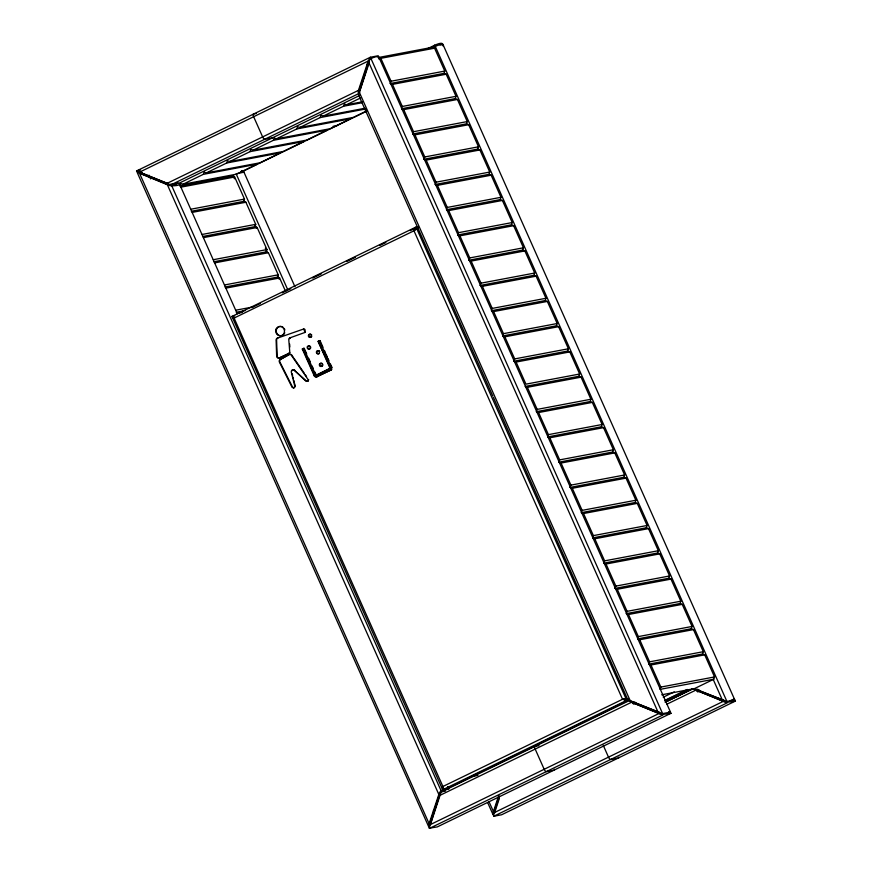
<?xml version="1.0" encoding="UTF-8"?>
<svg xmlns="http://www.w3.org/2000/svg" width="872" height="872" viewBox="0 0 872 872"><rect width="100%" height="100%" fill="white"/><g stroke="black" fill="none" stroke-linecap="round" stroke-linejoin="round"><path stroke-width="1.31" d="M233.707 317.212L442.911 786.49L442.693 789.781L445.45 789.269L629.508 699.835L625.747 700.521L622.521 699.213L413.917 230.677L415.17 227.548L417.841 226.676M378.404 57.89L378.252 55.743L370.36 57.236L136.533 170.956L169.55 184.406L179.142 183.185L360.125 95.255M378.971 59.143C381.206 53.944 368.093 57.868 368.736 62.337L358.523 94.906L492.844 396.15M442.714 45.736C444.469 38.619 427.825 49.181 426.157 49.224M370.36 57.236L368.169 61.084L358.457 90.361L358.228 93.838L171.261 184.679M359.667 91.495L359.591 92.715M447.772 786.566L448.884 789.051L441.003 790.544L439.314 793.029L429.1 823.669L428.871 827.147L137.089 172.22L167.37 184.744C169.833 187.055 185.518 185.235 177.223 182.88M429.602 824.018L439.444 794.272M671.037 713.361L661.445 714.571L628.538 700.957L441.57 791.798L439.368 795.646L429.166 828.215L437.319 826.907L671.157 713.187L668.562 711.781M498.468 796.245L493.029 812.857L493.181 814.993L487.655 802.589M493.912 811.865L499.111 796.125M499.46 796.234L493.977 812.78L493.748 816.257L501.64 814.764L735.467 701.044L732.872 699.638M494.489 813.129L499.264 798.654M443.15 786.849C443.303 789.334 440.415 788.037 442.911 786.49L622.761 699.17M233.674 175.566L179.948 185.714L180.711 183.425L182.869 184.297L203.329 174.356L204.081 172.067L206.25 172.939L259.965 162.792L280.413 152.862L226.698 162.999L206.25 172.939M226.698 162.999L227.45 160.71L229.619 161.582L283.335 151.434L303.783 141.504L250.068 151.641L229.619 161.582M250.068 151.641L250.82 149.363L252.989 150.224L306.704 140.087L327.153 130.146L273.437 140.294L252.989 150.224M191.339 211.275L243.746 201.378L244.498 199.089L234.666 177.005L232.497 176.133L180.09 186.03M273.437 140.294L274.2 138.005L276.359 138.866L330.074 128.729L350.522 118.788L296.807 128.936L276.359 138.866M202.577 236.519L254.984 226.622L255.736 224.333L245.904 202.25L243.746 201.378M296.807 128.936L297.57 126.647L299.728 127.519L353.443 117.371L366.676 110.94M213.814 261.764L266.222 251.866L266.974 249.577L257.142 227.494L254.984 226.622M299.728 127.519L320.177 117.578L320.94 115.289L323.098 116.161L365.03 108.248M225.052 287.008L277.46 277.111L278.223 274.822L268.38 252.738L266.222 251.866M323.098 116.161L343.557 106.221L344.309 103.931L346.478 104.804L362.196 101.839M359.101 90.241L368.987 60.484M360.092 90.219L369.379 62.217M390.296 83.516L391.048 81.227L380.857 58.326L378.699 57.465L432.414 47.317L434.572 48.189L444.775 71.079L444.012 73.368L390.296 83.516L392.476 84.377L446.192 74.229L456.023 96.312L455.271 98.601L401.556 108.749L402.308 106.46L392.476 84.377M414.952 134.866L424.784 156.949L424.032 159.238L477.747 149.09L478.51 146.812L468.667 124.718L414.952 134.866L412.794 133.994L413.546 131.705L403.714 109.621L401.556 108.749M437.428 185.355L447.271 207.438L446.508 209.727L500.223 199.579L500.986 197.301L491.154 175.207L437.428 185.355L435.27 184.483L436.033 182.194L426.19 160.11L424.032 159.238M412.794 133.994L466.509 123.846L467.261 121.568L457.429 99.473L455.271 98.601M459.915 235.843L469.746 257.927L468.983 260.216L522.71 250.068L523.462 247.79L513.63 225.695L459.915 235.843L457.746 234.971L458.509 232.682L448.677 210.599L446.508 209.727M435.27 184.483L488.985 174.335L489.748 172.056L479.905 149.962L477.747 149.09M482.39 286.332L492.222 308.416L491.47 310.705L545.185 300.557L545.948 298.279L536.106 276.184L482.39 286.332L480.232 285.46L480.984 283.171L471.153 261.088L468.983 260.216M457.746 234.971L511.461 224.823L512.224 222.545L502.392 200.451L500.223 199.579M504.866 336.821L514.709 358.904L513.946 361.193L567.661 351.045L568.424 348.767L558.592 326.673L504.866 336.821L502.708 335.949L503.471 333.66L493.628 311.577L491.47 310.705M480.232 285.46L533.947 275.312L534.7 273.034L524.868 250.94L522.71 250.068M502.708 335.949L556.423 325.801L557.186 323.523L547.344 301.429L545.185 300.557M536.422 411.682L537.185 409.393L527.353 387.31L525.184 386.438L578.899 376.29L581.068 377.162L590.9 399.256L590.148 401.545L536.422 411.682L538.591 412.554L592.306 402.406L602.138 424.501L601.386 426.79L547.671 436.927L548.423 434.638L538.591 412.554M578.899 376.29L579.662 374.012L569.83 351.917L567.661 351.045M430.724 823.528L440.011 795.526M561.067 463.043L570.898 485.126L570.146 487.415L623.862 477.278L624.625 474.989L614.782 452.895L561.067 463.043L558.908 462.171L559.661 459.882L549.829 437.798L547.671 436.927M583.542 513.532L593.385 535.615L592.622 537.904L646.337 527.767L647.1 525.478L637.269 503.384L583.542 513.532L581.384 512.66L582.147 510.371L572.304 488.287L570.146 487.415M558.908 462.171L612.624 452.034L613.376 449.745L603.544 427.651L601.386 426.79M606.029 564.021L615.861 586.104L615.098 588.393L668.824 578.256L669.576 575.967L659.744 553.873L606.029 564.021L603.86 563.149L604.623 560.86L594.791 538.776L592.622 537.904M581.384 512.66L635.099 502.523L635.862 500.234L626.031 478.139L623.862 477.278M628.505 614.509L638.337 636.593L637.585 638.882L691.3 628.745L692.063 626.456L682.22 604.361L628.505 614.509L626.347 613.637L627.099 611.348L617.267 589.265L615.098 588.393M603.86 563.149L657.586 553.012L658.338 550.723L648.506 528.628L646.337 527.767M661.739 694.788L694.494 688.597L713.776 679.234L714.539 676.944L704.707 654.85L650.981 664.998L648.822 664.126L649.586 661.837L639.743 639.754L637.585 638.882M626.347 613.637L680.062 603.5L680.814 601.211L670.982 579.117L668.824 578.256M650.981 664.998L660.823 687.082L660.06 689.371L713.776 679.234M648.822 664.126L702.538 653.989L703.301 651.7L693.458 629.606L691.3 628.745M443.074 787.089L442.126 788.528L442.693 789.781L626.739 700.358L415.998 227.025L231.952 316.449L441.559 787.231M432.992 47.579L434.681 45.093M234.306 317.942L232.464 317.92L234.306 317.942L414.407 230.59L416.206 228.464L418.429 228.006M415.29 229.26L414.407 230.59M434.191 47.546C435.531 45.344 442.823 43.491 443.477 45.802M240.835 171.544L243.462 171.043L243.146 170.509M287.64 289.493L236.127 173.8L244.127 172.144L241.533 170.738M660.9 713.939L670.481 712.086L670.165 711.552M725.21 701.797L734.791 699.943L733.526 698.897M413.917 230.677L416.587 228.355L415.715 228.78M331.84 369.227A1.984 1.853 79.3 0 1 331.055 369.968L316.7 376.791A1.984 1.853 79.3 0 1 314.225 375.799L302.301 349.029L303.696 348.353L315.915 375.32L330.052 368.376L318.117 341.334L320.002 340.571L322.978 347.263M314.618 371.69L316.416 375.233L330.564 368.148L318.117 341.334M290.703 354.348A1.984 1.853 79.3 0 0 289.417 354.512L280.664 359.362A1.984 1.853 79.3 0 0 279.868 361.945L292.665 387.353L293.635 387.789A1.984 1.853 79.3 0 0 294.616 385.511L291.324 372.213A1.984 1.853 79.3 0 1 294.267 370.219L305.68 380.922A1.984 1.853 79.3 0 0 307.631 381.206L308.143 379.636L291.303 355.22A1.984 1.853 79.3 0 0 288.926 354.599L280.163 359.46A1.984 1.853 79.3 0 0 279.378 362.033L292.175 387.451L294.126 387.691A1.984 1.853 79.3 0 0 295.118 385.413L294.703 383.756M307.631 381.206L308.743 379.734M304.775 329.256L303.772 328.962L277.351 338.173A1.984 1.853 79.3 0 0 276.108 340.08L276.653 356.19A1.984 1.853 79.3 0 0 279.312 357.956L289.166 353.313A1.984 1.853 79.3 0 0 289.962 352.55M279.312 357.956L289.166 353.313M139.128 172.362L368.169 61.084M366.643 64.561L369.03 63.394M430.005 48.483L432.414 47.317M440.131 44.788L442.562 43.6M166.814 183.48L358.457 90.361M346.478 104.804L360.91 97.795M243.462 171.043L366.905 111.06M251.779 307.642L260.303 303.489M282.245 292.829L290.779 288.687M312.721 278.026L321.256 273.884M346.849 261.447L355.384 257.295M379.756 245.457L385.849 242.492M410.232 230.655L416.326 227.69M232.541 317.779L233.129 317.495M302.301 349.029L304.012 348.342M318.618 341.246L320.002 340.571M294.126 387.691L293.373 387.887M316.7 376.791L331.055 369.968M625.573 699.322L628.025 698.755M439.368 795.646L631.012 702.527M632.582 703.333L635.023 702.145M633.388 704.118L635.666 703.006M663.243 697.208L674.241 691.867M665.173 700.238L687.343 689.469M664.769 700.859L687.932 689.61M665.336 702.124L692.15 689.098M665.292 702.2L692.859 688.815L725.755 702.429L735.347 701.208M666.808 704.238L695.333 690.384M696.902 691.18L699.333 690.003M697.698 691.976L699.976 690.864M429.667 824.923L658.709 713.645M429.438 828.4L663.156 714.844M493.977 812.78L723.019 701.502M729.842 700.914L732.229 699.758M493.748 816.257L727.466 702.701M288.676 353.4A1.984 1.853 79.3 0 0 289.722 351.536L288.774 339.633A1.984 1.853 79.3 0 1 289.995 337.835L305.113 332.385L305.102 329.987M380.857 58.326L434.572 48.189M391.048 81.227L444.775 71.079M256.139 113.513L253.512 114.014A2.78 0.97 64.1 0 0 253.643 116.717L262.635 136.915A2.78 0.97 64.1 0 0 264.75 139.258L272.631 137.765A2.78 0.97 64.1 0 0 272.925 137.504M343.557 106.221L361.891 102.765M320.177 117.578L366.033 108.924M402.308 106.46L456.023 96.312M403.714 109.621L457.429 99.473M333.006 126.364L336.941 125.623A2.78 0.97 64.1 0 0 337.235 125.361M136.653 170.792L140.588 170.04M142.082 172.46L139.411 173.016L168.013 184.624C169.8 185.736 180.373 183.839 176.58 183M413.546 131.705L467.261 121.568M203.329 174.356L257.044 164.209L236.595 174.149L182.869 184.297M180.951 187.153L234.666 177.005M424.784 156.949L478.51 146.812M426.19 160.11L479.905 149.962M190.783 209.236L244.498 199.089M192.189 212.397L245.904 202.25M436.033 182.194L489.748 172.056M202.021 234.481L255.736 224.333M203.427 237.642L257.142 227.494M447.271 207.438L500.986 197.301M448.677 210.599L502.392 200.451M213.259 259.725L266.974 249.577M214.665 262.886L268.38 252.738M458.509 232.682L512.224 222.545M224.496 284.97L278.223 274.822M225.903 288.131L279.618 277.983L285.635 291.477M469.746 257.927L523.462 247.79M471.153 261.088L524.868 250.94M235.745 310.214L252.771 306.998M236.29 312.252L245.468 310.519M237.14 313.375L242.383 312.383M234.71 315.926L231.952 316.449L234.797 317.855M480.984 283.171L534.7 273.034M303.772 328.962L304.96 332.461M277.351 338.173L277.841 338.085A1.984 1.853 79.3 0 0 276.598 339.982L277.143 356.103A1.984 1.853 79.3 0 0 279.803 357.869M289.995 337.835L290.485 337.737A1.984 1.853 79.3 0 0 289.46 338.696M311.228 335.164L311.718 335.077A1.602 1.493 79.3 0 0 311.391 334.586M492.222 308.416L545.948 298.279M493.628 311.577L547.344 301.429M294.267 370.219L306.17 380.824A1.984 1.853 79.3 0 0 308.121 381.108M503.471 333.66L557.186 323.523M330.564 370.066A1.984 1.853 79.3 0 0 331.436 367.439L331.763 367.374M314.225 375.799L314.716 375.712A1.984 1.853 79.3 0 0 317.19 376.704M514.709 358.904L568.424 348.767M513.946 361.193L516.115 362.065L569.83 351.917M579.662 374.012L525.947 384.149L516.115 362.065M527.353 387.31L581.068 377.162M537.185 409.393L590.9 399.256M548.423 434.638L602.138 424.501M549.829 437.798L603.544 427.651M559.661 459.882L613.376 449.745M570.898 485.126L624.625 474.989M572.304 488.287L626.031 478.139M582.147 510.371L635.862 500.234M593.385 535.615L647.1 525.478M594.791 538.776L648.506 528.628M604.623 560.86L658.338 550.723M615.861 586.104L669.576 575.967M617.267 589.265L670.982 579.117M627.099 611.348L680.814 601.211M638.337 636.593L692.063 626.456M639.743 639.754L693.458 629.606M649.586 661.837L703.301 651.7M660.823 687.082L714.539 676.944M695.104 689.719L697.731 689.218M538.994 745.636L535.059 746.378A2.78 0.97 64.1 0 0 535.19 749.092L544.183 769.289A2.78 0.97 64.1 0 0 546.297 771.622L554.178 770.129A2.78 0.97 64.1 0 0 554.548 769.268M469.91 776.876L477.921 775.361M441.57 791.798L445.516 791.057M622.521 699.213L626.151 699.039L623.796 699.279M623.851 699.235L624.614 699.409M723.575 700.281L696.673 689.501M693.567 688.597L726.91 701.437L435.248 46.347M724.131 701.546L695.965 690.264M659.265 712.435L631.099 701.143M493.399 397.392L627.873 699.856L662.6 713.579L370.938 58.489M659.821 713.699L631.655 702.407M444.033 73.357L446.192 74.229M466.509 123.846L468.667 124.718M488.985 174.335L491.154 175.207M511.461 224.823L513.63 225.695M533.947 275.312L536.106 276.184M556.423 325.801L558.592 326.673M139.771 172.242L167.457 183.349M590.148 401.545L592.306 402.406M277.46 277.111L279.618 277.983M612.624 452.034L614.782 452.895M635.099 502.523L637.269 503.384M657.586 553.012L659.744 553.873M680.062 603.5L682.22 604.361M702.538 653.989L704.707 654.85M291.793 355.122L293.199 357.16M293.897 358.185L304.426 373.445M305.135 374.459L306.53 376.497M443.129 44.854L734.791 699.943M713.143 679.299L722.463 700.227M378.819 57.007L670.481 712.086M368.736 62.337L658.153 712.38M359.035 91.615L630.467 701.262M603.206 745.255L608.493 757.136A2.78 0.97 64.1 0 0 610.607 759.479L618.488 757.986A2.78 0.97 64.1 0 0 618.858 757.114M324.471 350.609L325.463 352.844M325.965 353.956L327.458 357.302M327.948 358.425L328.94 360.648M330.433 363.995L331.927 367.352M319.512 340.669L331.436 367.439M244.018 172.307L294.965 286.757M233.336 176.318L234.437 178.793M243.822 199.852L244.923 202.337M254.853 224.638L256.51 228.355M265.339 248.182L266.985 251.899M277.47 275.443L279.127 279.16M304.186 348.255L306.672 353.836M308.655 358.294L310.149 361.64M312.132 366.109L313.124 368.344M302.791 348.931L314.716 375.712M489.018 801.673L493.41 811.527M179.697 184.45L237.304 313.833M171.817 185.943L441.003 790.544M167.37 184.744L438.801 794.392M433.373 810.851L434.474 813.314M148.992 175.174L150.638 178.88M139.684 173.626L429.1 823.669M292.229 373.783L292.643 375.44M293.047 377.107L293.461 378.764M293.875 380.432L294.289 382.089M289.624 344.004L289.864 346.98M319.468 353.334A1.602 1.493 79.3 0 1 317.517 353.498A1.602 1.493 79.3 0 1 317.048 351.46A1.602 1.493 79.3 0 1 318.869 350.729M319.392 351.078A1.602 1.493 79.3 0 1 319.719 351.569M311.784 336.298A1.602 1.493 79.3 0 1 309.876 337.213A1.602 1.493 79.3 0 1 308.961 335.164A1.602 1.493 79.3 0 1 310.868 334.238M321.997 366.251A1.602 1.493 79.3 0 1 320.089 365.63A1.602 1.493 79.3 0 1 320.384 363.548A1.602 1.493 79.3 0 1 322.357 363.657M322.695 364.147A1.602 1.493 79.3 0 1 322.444 365.902M309.843 348.909A1.602 1.493 79.3 0 1 307.936 348.288A1.602 1.493 79.3 0 1 308.23 346.206A1.602 1.493 79.3 0 1 310.203 346.315M310.541 346.805A1.602 1.493 79.3 0 1 310.29 348.571M291.03 354.468A1.984 1.853 79.3 0 1 291.586 354.871M291.869 370.905A1.984 1.853 79.3 0 1 294.758 370.12M284.752 332.723A4.698 4.371 79.3 0 1 279.454 335.535A4.698 4.371 79.3 0 1 276.315 330.008A4.698 4.371 79.3 0 1 281.187 326.433M282.07 326.673A4.698 4.371 79.3 0 1 282.888 327.109M284.152 328.395A4.698 4.371 79.3 0 1 284.85 329.943M316.536 351.58A1.602 1.493 79.3 0 0 317.986 353.901A1.602 1.493 79.3 0 0 319.119 351.449A1.602 1.493 79.3 0 0 316.536 351.58M308.535 335.088A1.602 1.493 79.3 0 0 309.985 337.41A1.602 1.493 79.3 0 0 311.119 334.957A1.602 1.493 79.3 0 0 308.535 335.088M319.512 364.158A1.602 1.493 79.3 0 0 320.961 366.48A1.602 1.493 79.3 0 0 322.095 364.027A1.602 1.493 79.3 0 0 319.512 364.158M307.358 346.816A1.602 1.493 79.3 0 0 308.808 349.138A1.602 1.493 79.3 0 0 309.942 346.685A1.602 1.493 79.3 0 0 307.358 346.816M276.173 328.995A4.698 4.371 79.3 0 0 280.435 335.829A4.698 4.371 79.3 0 0 283.76 328.624A4.698 4.371 79.3 0 0 276.173 328.995"/></g></svg>
